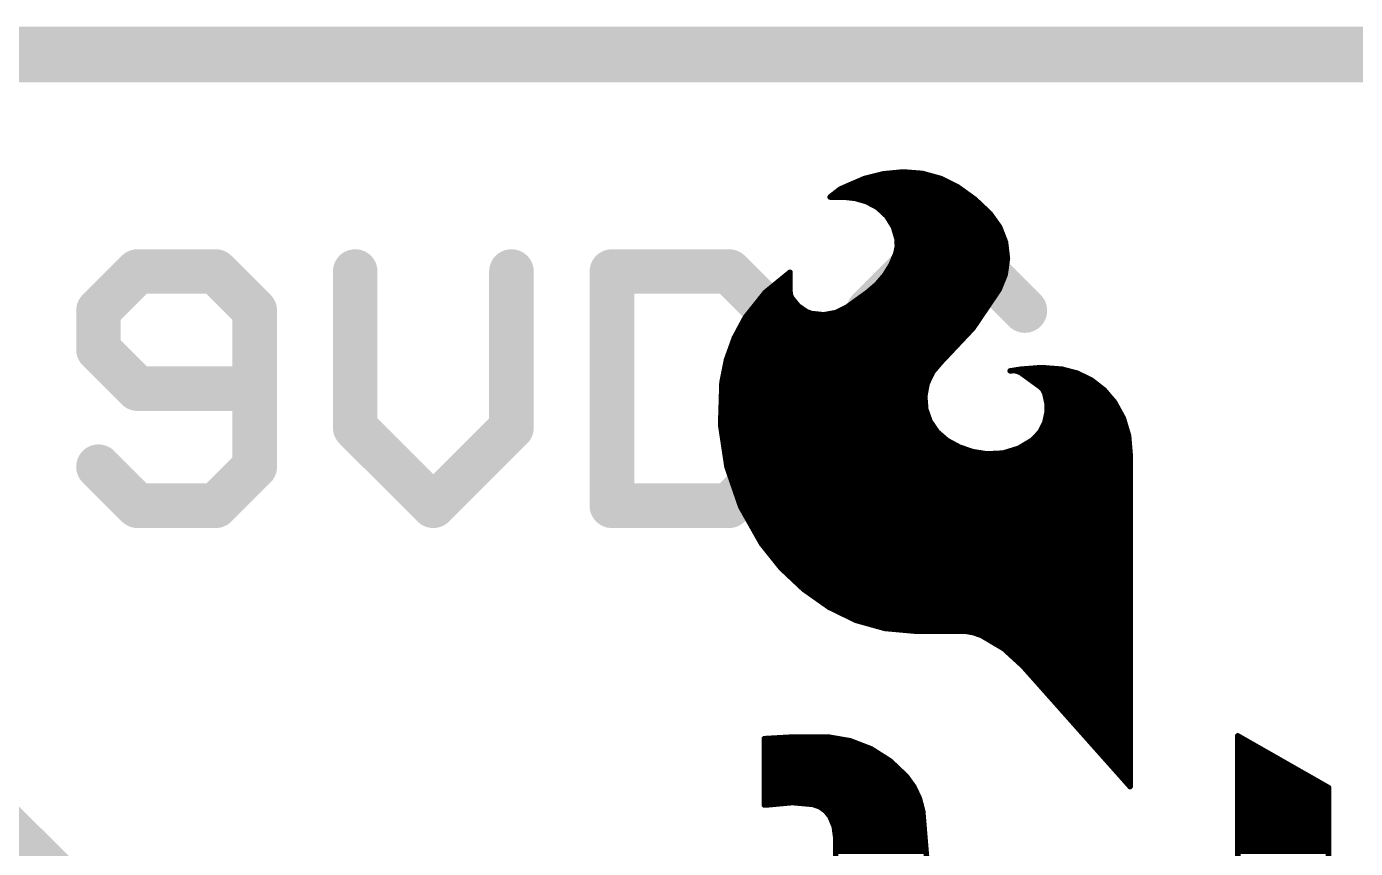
# Model space of a CAD drawing. Extents: x -128 to 56, y -3 to 18.
# Drawn here: x 26.12 to 32.17, y 12.89 to 16.64 of the extents above; entities that cross this region are included whole.
import ezdxf

# ---------------------------------------------------------------- set-up
doc = ezdxf.new("R2010")
doc.units = 0
for name, color, linetype in [('1', 12, 'CONTINUOUS'), ('16', 132, 'CONTINUOUS'), ('20', 53, 'CONTINUOUS'), ('21', 53, 'CONTINUOUS'), ('22', 53, 'CONTINUOUS')]:
    doc.layers.add(name, color=color, linetype=linetype)

msp = doc.modelspace()

# ---------------------------------------------------------------- linework, layer by layer
at = {"layer": '1', "const_width": 0.254}
for points in [[(0, 16.51), (54.61, 16.51)], [(23.868, 15.116), (28.194, 10.79)]]:
    msp.add_lwpolyline(points, dxfattribs=at)
at = {"layer": '16', "const_width": 0.254}
msp.add_lwpolyline([(0, 16.51), (54.61, 16.51)], dxfattribs=at)
at = {"layer": '20', "const_width": 0.2032}
msp.add_lwpolyline([(54.61, 16.51), (0, 16.51)], dxfattribs=at)
at = {"layer": '21', "const_width": 0.2032}
for points in [[(26.6213, 15.5203), (26.4434, 15.3424)], [(26.9773, 15.5203), (26.6213, 15.5203)], [(27.1552, 15.3424), (26.9773, 15.5203)], [(27.6128, 15.5203), (27.6128, 14.8085)], [(28.3246, 14.8085), (28.3246, 15.5203)], [(28.7822, 15.5203), (28.7822, 14.4526)], [(29.316, 15.5203), (28.7822, 15.5203)], [(29.494, 15.3424), (29.316, 15.5203)], [(30.1295, 15.5203), (29.9516, 15.3424)], [(30.4854, 15.5203), (30.1295, 15.5203)], [(30.6634, 15.3424), (30.4854, 15.5203)], [(26.4434, 15.3424), (26.4434, 15.1644)], [(27.1552, 14.6306), (27.1552, 15.3424)], [(29.494, 14.6306), (29.494, 15.3424)], [(29.9516, 15.3424), (29.9516, 14.6306)], [(26.4434, 15.1644), (26.6213, 14.9865)], [(26.6213, 14.9865), (27.1552, 14.9865)], [(27.6128, 14.8085), (27.9687, 14.4526)], [(27.9687, 14.4526), (28.3246, 14.8085)], [(26.4434, 14.6306), (26.6213, 14.4526)], [(26.9773, 14.4526), (27.1552, 14.6306)], [(29.316, 14.4526), (29.494, 14.6306)], [(29.9516, 14.6306), (30.1295, 14.4526)], [(30.4854, 14.4526), (30.6634, 14.6306)], [(26.6213, 14.4526), (26.9773, 14.4526)], [(28.7822, 14.4526), (29.316, 14.4526)], [(30.1295, 14.4526), (30.4854, 14.4526)]]:
    msp.add_lwpolyline(points, dxfattribs=at)
at = {"layer": '21', "const_width": 0.1016}
for points in [[(26.6213, 15.5711, 1), (26.6213, 15.4695)], [(26.6573, 15.4844, 1), (26.5854, 15.5562)], [(27.0132, 15.5562, 1), (26.9413, 15.4844)], [(26.9773, 15.4695, 1), (26.9773, 15.5711)], [(27.6636, 15.5203, 1), (27.562, 15.5203)], [(28.3754, 15.5203, 1), (28.2738, 15.5203)], [(28.833, 15.5203, 1), (28.7314, 15.5203)], [(28.7822, 15.5711, 1), (28.7822, 15.4695)], [(29.352, 15.5562, 1), (29.2801, 15.4844)], [(29.316, 15.4695, 1), (29.316, 15.5711)], [(30.1295, 15.5711, 1), (30.1295, 15.4695)], [(30.1655, 15.4844, 1), (30.0936, 15.5562)], [(30.5214, 15.5562, 1), (30.4495, 15.4844)], [(30.4854, 15.4695, 1), (30.4854, 15.5711)], [(26.4942, 15.3424, 1), (26.3926, 15.3424)], [(27.206, 15.3424, 1), (27.1044, 15.3424)], [(29.5448, 15.3424, 1), (29.4432, 15.3424)], [(30.0024, 15.3424, 1), (29.9008, 15.3424)], [(26.4075, 15.3783, 1), (26.4793, 15.3064)], [(27.1193, 15.3064, 1), (27.1911, 15.3783)], [(29.4581, 15.3064, 1), (29.5299, 15.3783)], [(29.9157, 15.3783, 1), (29.9875, 15.3064)], [(30.6275, 15.3064, 1), (30.6993, 15.3783)], [(26.4793, 15.2003, 1), (26.4075, 15.1285)], [(26.3926, 15.1644, 1), (26.4942, 15.1644)], [(26.6213, 15.0373, 1), (26.6213, 14.9357)], [(27.1552, 14.9357, 1), (27.1552, 15.0373)], [(26.5854, 14.9505, 1), (26.6573, 15.0224)], [(27.6487, 14.8444, 1), (27.5769, 14.7726)], [(28.3605, 14.7726, 1), (28.2887, 14.8444)], [(27.562, 14.8085, 1), (27.6636, 14.8085)], [(28.2738, 14.8085, 1), (28.3754, 14.8085)], [(26.4793, 14.6665, 1), (26.4075, 14.5946)], [(27.1911, 14.5946, 1), (27.1193, 14.6665)], [(29.5299, 14.5946, 1), (29.4581, 14.6665)], [(29.9875, 14.6665, 1), (29.9157, 14.5946)], [(30.6993, 14.5946, 1), (30.6275, 14.6665)], [(27.1044, 14.6306, 1), (27.206, 14.6306)], [(29.4432, 14.6306, 1), (29.5448, 14.6306)], [(29.9008, 14.6306, 1), (30.0024, 14.6306)], [(26.6213, 14.5034, 1), (26.6213, 14.4018)], [(26.5854, 14.4167, 1), (26.6573, 14.4885)], [(26.9413, 14.4885, 1), (27.0132, 14.4167)], [(26.9773, 14.4018, 1), (26.9773, 14.5034)], [(27.9328, 14.4885, 1), (28.0046, 14.4167)], [(27.9328, 14.4167, 1), (28.0046, 14.4885)], [(28.7822, 14.5034, 1), (28.7822, 14.4018)], [(29.2801, 14.4885, 1), (29.352, 14.4167)], [(29.316, 14.4018, 1), (29.316, 14.5034)], [(30.1295, 14.5034, 1), (30.1295, 14.4018)], [(30.0936, 14.4167, 1), (30.1655, 14.4885)], [(30.4495, 14.4885, 1), (30.5214, 14.4167)], [(30.4854, 14.4018, 1), (30.4854, 14.5034)], [(28.7314, 14.4526, 1), (28.833, 14.4526)]]:
    msp.add_lwpolyline(points, format="xyb", dxfattribs=at)
at = {"layer": '22', "const_width": 0.0254}
for points in [[(30.0191, 15.9656), (30.1092, 15.9741)], [(30.1092, 15.9741), (30.1961, 15.9675)], [(29.8225, 15.8961), (29.8729, 15.9182)], [(29.8729, 15.9182), (29.9085, 15.9334)], [(29.8907, 15.9258), (30.3173, 15.9258)], [(29.9085, 15.9334), (29.9314, 15.9436)], [(29.9314, 15.9436), (30.0191, 15.9656)], [(29.9618, 15.9512), (30.2551, 15.9512)], [(30.1961, 15.9675), (30.2801, 15.9443)], [(30.2801, 15.9443), (30.3581, 15.9055)], [(29.8374, 15.8598), (29.7764, 15.8598)], [(29.7764, 15.8598), (29.7765, 15.8598)], [(29.7765, 15.8598), (29.779, 15.8623)], [(29.779, 15.8623), (29.8225, 15.8961)], [(29.7953, 15.875), (30.4004, 15.875)], [(29.8323, 15.9004), (30.3652, 15.9004)], [(29.8903, 15.8539), (29.8374, 15.8598)], [(29.9415, 15.8394), (29.8903, 15.8539)], [(29.9054, 15.8496), (30.4356, 15.8496)], [(30.3581, 15.9055), (30.4358, 15.8495)], [(30.4358, 15.8495), (30.5054, 15.7836)], [(29.9923, 15.8124), (29.9415, 15.8394)], [(29.9701, 15.8242), (30.4625, 15.8242)], [(30.0343, 15.7732), (29.9923, 15.8124)], [(30.0068, 15.7988), (30.4893, 15.7988)], [(30.034, 15.7734), (30.5127, 15.7734)], [(30.0646, 15.7243), (30.0343, 15.7732)], [(30.0499, 15.748), (30.5308, 15.748)], [(30.5054, 15.7836), (30.5485, 15.7232)], [(30.0812, 15.6693), (30.0646, 15.7243)], [(30.0651, 15.7226), (30.5488, 15.7226)], [(30.0728, 15.6972), (30.5586, 15.6972)], [(30.0804, 15.6718), (30.5684, 15.6718)], [(30.0826, 15.6359), (30.0812, 15.6693)], [(30.5485, 15.7232), (30.5753, 15.654)], [(30.0761, 15.6032), (30.0826, 15.6359)], [(30.0796, 15.621), (30.5791, 15.621)], [(30.0822, 15.6464), (30.5762, 15.6464)], [(30.5753, 15.654), (30.5839, 15.5803)], [(30.0253, 15.5042), (30.0546, 15.5517)], [(30.0546, 15.5517), (30.0761, 15.6032)], [(30.0623, 15.5702), (30.5826, 15.5702)], [(30.0729, 15.5956), (30.5821, 15.5956)], [(30.5839, 15.5803), (30.574, 15.5068)], [(29.4809, 15.4248), (29.5935, 15.5169)], [(29.5655, 15.494), (29.5935, 15.494)], [(29.5935, 15.5169), (29.5935, 15.428)], [(29.989, 15.4618), (30.0253, 15.5042)], [(30.0166, 15.494), (30.5687, 15.494)], [(30.0347, 15.5194), (30.5757, 15.5194)], [(30.0504, 15.5448), (30.5791, 15.5448)], [(30.574, 15.5068), (30.546, 15.4381)], [(29.3903, 15.3111), (29.4809, 15.4248)], [(29.5034, 15.4432), (29.5935, 15.4432)], [(29.5344, 15.4686), (29.5935, 15.4686)], [(29.5935, 15.428), (29.5955, 15.4135)], [(29.8552, 15.3594), (29.9466, 15.4254)], [(29.9466, 15.4254), (29.989, 15.4618)], [(29.9673, 15.4432), (30.5481, 15.4432)], [(29.9948, 15.4686), (30.5584, 15.4686)], [(30.546, 15.4381), (30.4274, 15.2623)], [(29.4349, 15.367), (29.6279, 15.367)], [(29.4551, 15.3924), (29.6073, 15.3924)], [(29.4753, 15.4178), (29.5949, 15.4178)], [(29.5955, 15.4135), (29.6012, 15.4)], [(29.6012, 15.4), (29.6309, 15.3633)], [(29.8657, 15.367), (30.498, 15.367)], [(29.9009, 15.3924), (30.5152, 15.3924)], [(29.9361, 15.4178), (30.5323, 15.4178)], [(29.3402, 15.2177), (29.3903, 15.3111)], [(29.3944, 15.3162), (30.4638, 15.3162)], [(29.4146, 15.3416), (29.6623, 15.3416)], [(29.6309, 15.3633), (29.6697, 15.3365)], [(29.6697, 15.3365), (29.6901, 15.3289)], [(29.6901, 15.3289), (29.7473, 15.3228)], [(29.7473, 15.3228), (29.8039, 15.3332)], [(29.8039, 15.3332), (29.8552, 15.3594)], [(29.8204, 15.3416), (30.4809, 15.3416)], [(29.3658, 15.2654), (30.4295, 15.2654)], [(29.3794, 15.2908), (30.4466, 15.2908)], [(30.4274, 15.2623), (30.2819, 15.1079)], [(29.3044, 15.1179), (29.3402, 15.2177)], [(29.3299, 15.1892), (30.3585, 15.1892)], [(29.339, 15.2146), (30.3825, 15.2146)], [(29.3521, 15.24), (30.4064, 15.24)], [(29.3117, 15.1384), (30.3106, 15.1384)], [(29.3208, 15.1638), (30.3346, 15.1638)], [(29.2837, 15.0139), (29.3044, 15.1179)], [(29.2933, 15.0622), (30.2432, 15.0622)], [(29.2983, 15.0876), (30.2646, 15.0876)], [(29.3034, 15.113), (30.2867, 15.113)], [(30.2436, 15.063), (30.2181, 15.0097)], [(30.2819, 15.1079), (30.2436, 15.063)], [(30.5968, 15.0673), (30.6451, 15.0749)], [(30.6145, 15.069), (30.5968, 15.0673)], [(30.6319, 15.0655), (30.6145, 15.069)], [(30.6476, 15.0571), (30.6319, 15.0655)], [(30.6381, 15.0622), (30.8813, 15.0622)], [(30.6451, 15.0749), (30.7391, 15.0823)], [(30.7391, 15.0823), (30.8331, 15.0749)], [(30.8331, 15.0749), (30.903, 15.0565)], [(29.2777, 14.8211), (29.2837, 15.0139)], [(29.2836, 15.0114), (30.219, 15.0114)], [(29.2883, 15.0368), (30.2311, 15.0368)], [(30.2181, 15.0097), (30.2074, 14.9516)], [(30.7315, 14.9962), (30.6476, 15.0571)], [(30.6756, 15.0368), (30.9428, 15.0368)], [(30.7106, 15.0114), (30.9845, 15.0114)], [(30.903, 15.0565), (30.9678, 15.0244)], [(30.9678, 15.0244), (31.0248, 14.98)], [(29.282, 14.9606), (30.209, 14.9606)], [(29.2828, 14.986), (30.2138, 14.986)], [(30.2074, 14.9516), (30.212, 14.8927)], [(30.7453, 14.9828), (30.7315, 14.9962)], [(30.742, 14.986), (31.0171, 14.986)], [(30.7543, 14.9657), (30.7453, 14.9828)], [(30.7642, 14.9212), (30.7543, 14.9657)], [(30.7554, 14.9606), (31.0414, 14.9606)], [(31.0248, 14.98), (31.0718, 14.925)], [(29.2796, 14.8844), (30.2149, 14.8844)], [(29.2804, 14.9098), (30.2106, 14.9098)], [(29.2812, 14.9352), (30.2086, 14.9352)], [(30.212, 14.8927), (30.2316, 14.837)], [(30.7611, 14.9352), (31.0631, 14.9352)], [(30.7642, 14.8756), (30.7642, 14.9212)], [(30.7642, 14.9098), (31.0801, 14.9098)], [(30.7642, 14.8844), (31.0941, 14.8844)], [(31.0718, 14.925), (31.1119, 14.8518)], [(29.3065, 14.6304), (29.2777, 14.8211)], [(29.2781, 14.8336), (30.2339, 14.8336)], [(29.2789, 14.859), (30.2238, 14.859)], [(30.2316, 14.837), (30.265, 14.7883)], [(30.7321, 14.7877), (30.7543, 14.8311)], [(30.7543, 14.8311), (30.7642, 14.8756)], [(30.7549, 14.8336), (31.1174, 14.8336)], [(30.7605, 14.859), (31.108, 14.859)], [(31.1119, 14.8518), (31.1359, 14.7719)], [(29.2796, 14.8082), (30.2513, 14.8082)], [(29.2835, 14.7828), (30.2713, 14.7828)], [(30.265, 14.7883), (30.3098, 14.7498)], [(30.6984, 14.7523), (30.7321, 14.7877)], [(30.7274, 14.7828), (31.1327, 14.7828)], [(30.7426, 14.8082), (31.125, 14.8082)], [(31.1359, 14.7719), (31.1429, 14.6888)], [(29.2873, 14.7574), (30.3009, 14.7574)], [(29.2912, 14.732), (30.3428, 14.732)], [(29.295, 14.7066), (30.4041, 14.7066)], [(30.3098, 14.7498), (30.3662, 14.7194)], [(30.3662, 14.7194), (30.4269, 14.6989)], [(30.4269, 14.6989), (30.4902, 14.6888)], [(30.5642, 14.6925), (30.635, 14.7141)], [(30.6105, 14.7066), (31.1414, 14.7066)], [(30.635, 14.7141), (30.6984, 14.7523)], [(30.6647, 14.732), (31.1393, 14.732)], [(30.7033, 14.7574), (31.1372, 14.7574)], [(29.2988, 14.6812), (31.1429, 14.6812)], [(29.3027, 14.6558), (31.1429, 14.6558)], [(30.4902, 14.6888), (30.5642, 14.6925)], [(31.1429, 14.6888), (31.1429, 13.1724)], [(29.3693, 14.448), (29.3065, 14.6304)], [(29.3065, 14.6304), (31.1429, 14.6304)], [(29.3153, 14.605), (31.1429, 14.605)], [(29.324, 14.5796), (31.1429, 14.5796)], [(29.3328, 14.5542), (31.1429, 14.5542)], [(29.3415, 14.5288), (31.1429, 14.5288)], [(29.3502, 14.5034), (31.1429, 14.5034)], [(29.359, 14.478), (31.1429, 14.478)], [(29.3677, 14.4526), (31.1429, 14.4526)], [(29.464, 14.2799), (29.3693, 14.448)], [(29.381, 14.4272), (31.1429, 14.4272)], [(29.3953, 14.4018), (31.1429, 14.4018)], [(29.4096, 14.3764), (31.1429, 14.3764)], [(29.424, 14.351), (31.1429, 14.351)], [(29.4383, 14.3256), (31.1429, 14.3256)], [(29.4526, 14.3002), (31.1429, 14.3002)], [(29.5524, 14.1692), (29.464, 14.2799)], [(29.4681, 14.2748), (31.1429, 14.2748)], [(29.4884, 14.2494), (31.1429, 14.2494)], [(29.5087, 14.224), (31.1429, 14.224)], [(29.529, 14.1986), (31.1429, 14.1986)], [(29.5493, 14.1732), (31.1429, 14.1732)], [(29.6556, 14.072), (29.5524, 14.1692)], [(29.5752, 14.1478), (31.1429, 14.1478)], [(29.6021, 14.1224), (31.1429, 14.1224)], [(29.6291, 14.097), (31.1429, 14.097)], [(29.7713, 13.9903), (29.6556, 14.072)], [(29.6562, 14.0716), (31.1429, 14.0716)], [(29.6921, 14.0462), (31.1429, 14.0462)], [(29.7281, 14.0208), (31.1429, 14.0208)], [(29.7641, 13.9954), (31.1429, 13.9954)], [(29.8943, 13.9303), (29.7713, 13.9903)], [(29.8129, 13.97), (31.1429, 13.97)], [(29.865, 13.9446), (31.1429, 13.9446)], [(30.0262, 13.8935), (29.8943, 13.9303)], [(29.9341, 13.9192), (31.1429, 13.9192)], [(30.0251, 13.8938), (31.1429, 13.8938)], [(30.1625, 13.8811), (30.0262, 13.8935)], [(30.3911, 13.8811), (30.1625, 13.8811)], [(30.4301, 13.8743), (30.3911, 13.8811)], [(30.4673, 13.8608), (30.4301, 13.8743)], [(30.4463, 13.8684), (31.1429, 13.8684)], [(30.5685, 13.8006), (30.4673, 13.8608)], [(30.4972, 13.843), (31.1429, 13.843)], [(30.54, 13.8176), (31.1429, 13.8176)], [(30.6553, 13.7211), (30.5685, 13.8006)], [(30.5777, 13.7922), (31.1429, 13.7922)], [(30.6054, 13.7668), (31.1429, 13.7668)], [(30.6331, 13.7414), (31.1429, 13.7414)], [(31.1429, 13.1724), (30.6553, 13.7211)], [(30.6598, 13.716), (31.1429, 13.716)], [(30.6824, 13.6906), (31.1429, 13.6906)], [(30.705, 13.6652), (31.1429, 13.6652)], [(30.7276, 13.6398), (31.1429, 13.6398)], [(30.7501, 13.6144), (31.1429, 13.6144)], [(30.7727, 13.589), (31.1429, 13.589)], [(30.7953, 13.5636), (31.1429, 13.5636)], [(30.8178, 13.5382), (31.1429, 13.5382)], [(30.8404, 13.5128), (31.1429, 13.5128)], [(30.863, 13.4874), (31.1429, 13.4874)], [(30.8856, 13.462), (31.1429, 13.462)], [(30.9081, 13.4366), (31.1429, 13.4366)], [(29.4792, 13.3909), (29.4767, 13.3909)], [(29.4767, 13.3909), (29.4767, 13.0886)], [(29.4767, 13.3858), (29.84, 13.3858)], [(29.6113, 13.3985), (29.4792, 13.3909)], [(29.7663, 13.3985), (29.6113, 13.3985)], [(29.8675, 13.3811), (29.7663, 13.3985)], [(29.9634, 13.3441), (29.8675, 13.3811)], [(30.9307, 13.4112), (31.1429, 13.4112)], [(30.9533, 13.3858), (31.1429, 13.3858)], [(32.0472, 13.1674), (31.6332, 13.4036)], [(31.6332, 13.4036), (31.6332, 12.2301)], [(31.6332, 13.3858), (31.6644, 13.3858)], [(29.4767, 13.3604), (29.9211, 13.3604)], [(29.4767, 13.335), (29.9778, 13.335)], [(29.4767, 13.3096), (30.0178, 13.3096)], [(30.0501, 13.2891), (29.9634, 13.3441)], [(30.9758, 13.3604), (31.1429, 13.3604)], [(30.9984, 13.335), (31.1429, 13.335)], [(31.021, 13.3096), (31.1429, 13.3096)], [(31.6332, 13.3604), (31.7089, 13.3604)], [(31.6332, 13.335), (31.7534, 13.335)], [(31.6332, 13.3096), (31.798, 13.3096)], [(29.4767, 13.2842), (30.0553, 13.2842)], [(29.4767, 13.2588), (30.0819, 13.2588)], [(30.1244, 13.2182), (30.0501, 13.2891)], [(31.0435, 13.2842), (31.1429, 13.2842)], [(31.0661, 13.2588), (31.1429, 13.2588)], [(31.6332, 13.2842), (31.8425, 13.2842)], [(31.6332, 13.2588), (31.887, 13.2588)], [(29.4767, 13.2334), (30.1085, 13.2334)], [(29.4767, 13.208), (30.1317, 13.208)], [(30.1584, 13.1705), (30.1244, 13.2182)], [(31.0887, 13.2334), (31.1429, 13.2334)], [(31.1113, 13.208), (31.1429, 13.208)], [(31.6332, 13.2334), (31.9315, 13.2334)], [(31.6332, 13.208), (31.976, 13.208)], [(29.4767, 13.1826), (30.1498, 13.1826)], [(29.4767, 13.1572), (30.1646, 13.1572)], [(29.4767, 13.1318), (30.1765, 13.1318)], [(30.1833, 13.1174), (30.1584, 13.1705)], [(31.1338, 13.1826), (31.1429, 13.1826)], [(31.6332, 13.1826), (32.0206, 13.1826)], [(31.6332, 13.1572), (32.0472, 13.1572)], [(31.6332, 13.1318), (32.0472, 13.1318)], [(32.0472, 11.2344), (32.0472, 13.1674)], [(29.4767, 13.1064), (30.1861, 13.1064)], [(29.4767, 13.0886), (29.4843, 13.0886)], [(29.4843, 13.0886), (29.5123, 13.0912)], [(29.5123, 13.0912), (29.605, 13.0998)], [(29.605, 13.0998), (29.6977, 13.0912)], [(29.6977, 13.0912), (29.729, 13.0805)], [(29.7275, 13.081), (30.1928, 13.081)], [(29.729, 13.0805), (29.756, 13.0613)], [(30.1981, 13.0607), (30.1833, 13.1174)], [(31.6332, 13.1064), (32.0472, 13.1064)], [(31.6332, 13.081), (32.0472, 13.081)], [(29.756, 13.0613), (29.7764, 13.0353)], [(29.7605, 13.0556), (30.1985, 13.0556)], [(29.7764, 13.0353), (29.7952, 12.9899)], [(29.7785, 13.0302), (30.2006, 13.0302)], [(29.789, 13.0048), (30.2027, 13.0048)], [(30.2158, 12.8473), (30.1981, 13.0607)], [(31.6332, 13.0556), (32.0472, 13.0556)], [(31.6332, 13.0302), (32.0472, 13.0302)], [(31.6332, 13.0048), (32.0472, 13.0048)], [(29.7952, 12.9899), (29.8018, 12.9413)], [(29.7966, 12.9794), (30.2048, 12.9794)], [(29.8001, 12.954), (30.207, 12.954)], [(31.6332, 12.9794), (32.0472, 12.9794)], [(31.6332, 12.954), (32.0472, 12.954)], [(29.8018, 12.9413), (29.8018, 12.8016)], [(29.8018, 12.9286), (30.2091, 12.9286)], [(29.8018, 12.9032), (30.2112, 12.9032)], [(31.6332, 12.9286), (32.0472, 12.9286)], [(31.6332, 12.9032), (32.0472, 12.9032)], [(29.8018, 12.8778), (30.2133, 12.8778)], [(31.6332, 12.8778), (32.0472, 12.8778)]]:
    msp.add_lwpolyline(points, dxfattribs=at)
at = {"layer": '22', "const_width": 0.0127}
for points in [[(30.1097, 15.9804, 1), (30.1087, 15.9678)], [(30.1098, 15.9678, 1), (30.1086, 15.9804)], [(29.8704, 15.924, 1), (29.8754, 15.9124)], [(29.8754, 15.9124, 1), (29.8704, 15.924)], [(29.8907, 15.9322, 1), (29.8907, 15.9195)], [(29.9059, 15.9392, 1), (29.9111, 15.9276)], [(29.911, 15.9276, 1), (29.906, 15.9392)], [(29.9299, 15.9498, 1), (29.9329, 15.9374)], [(29.934, 15.9378, 1), (29.9288, 15.9494)], [(29.9618, 15.9575, 1), (29.9618, 15.9449)], [(30.0185, 15.9719, 1), (30.0198, 15.9592)], [(30.0207, 15.9594, 1), (30.0176, 15.9717)], [(30.1978, 15.9736, 1), (30.1944, 15.9614)], [(30.1956, 15.9611, 1), (30.1966, 15.9738)], [(30.2551, 15.9449, 1), (30.2551, 15.9575)], [(30.2829, 15.95, 1), (30.2773, 15.9386)], [(30.2784, 15.9382, 1), (30.2818, 15.9504)], [(30.3173, 15.9195, 1), (30.3173, 15.9322)], [(29.7764, 15.8661, 1), (29.7764, 15.8535)], [(29.7764, 15.8661, 1), (29.7764, 15.8535)], [(29.772, 15.8643, 1), (29.781, 15.8553)], [(29.7751, 15.8673, 1), (29.7829, 15.8573)], [(29.7835, 15.8578, 1), (29.7745, 15.8668)], [(29.7765, 15.8535, 1), (29.7765, 15.8661)], [(29.7953, 15.8813, 1), (29.7953, 15.8687)], [(29.8199, 15.9019, 1), (29.825, 15.8903)], [(29.8264, 15.8911, 1), (29.8186, 15.9011)], [(29.8323, 15.9068, 1), (29.8323, 15.8941)], [(29.8381, 15.8661, 1), (29.8367, 15.8535)], [(29.8374, 15.8535, 1), (29.8374, 15.8661)], [(29.892, 15.86, 1), (29.8886, 15.8478)], [(29.8896, 15.8476, 1), (29.891, 15.8602)], [(29.9054, 15.8559, 1), (29.9054, 15.8433)], [(30.3618, 15.9107, 1), (30.3544, 15.9003)], [(30.3553, 15.8998, 1), (30.3609, 15.9112)], [(30.3652, 15.8941, 1), (30.3652, 15.9068)], [(30.4004, 15.8687, 1), (30.4004, 15.8813)], [(30.4402, 15.8541, 1), (30.4314, 15.8448)], [(30.4321, 15.8443, 1), (30.4395, 15.8546)], [(30.4356, 15.8433, 1), (30.4356, 15.8559)], [(29.9445, 15.845, 1), (29.9385, 15.8338)], [(29.9398, 15.8333, 1), (29.9432, 15.8455)], [(29.9701, 15.8306, 1), (29.9701, 15.8179)], [(29.9966, 15.8171, 1), (29.9879, 15.8078)], [(29.9893, 15.8068, 1), (29.9952, 15.818)], [(30.0068, 15.8051, 1), (30.0068, 15.7925)], [(30.4625, 15.8179, 1), (30.4625, 15.8306)], [(30.4893, 15.7925, 1), (30.4893, 15.8051)], [(30.034, 15.7797, 1), (30.034, 15.7671)], [(30.0396, 15.7765, 1), (30.0289, 15.7698)], [(30.0299, 15.7685, 1), (30.0386, 15.7778)], [(30.0499, 15.7544, 1), (30.0499, 15.7417)], [(30.5106, 15.7873, 1), (30.5002, 15.7799)], [(30.501, 15.779, 1), (30.5098, 15.7882)], [(30.5127, 15.7671, 1), (30.5127, 15.7797)], [(30.5308, 15.7417, 1), (30.5308, 15.7544)], [(30.0707, 15.7262, 1), (30.0585, 15.7225)], [(30.0651, 15.7289, 1), (30.0651, 15.7163)], [(30.0592, 15.721, 1), (30.07, 15.7277)], [(30.0728, 15.7035, 1), (30.0728, 15.6909)], [(30.0804, 15.6782, 1), (30.0804, 15.6655)], [(30.0875, 15.6696, 1), (30.0749, 15.669)], [(30.5545, 15.7255, 1), (30.5426, 15.7209)], [(30.5434, 15.7195, 1), (30.5537, 15.7269)], [(30.5488, 15.7163, 1), (30.5488, 15.7289)], [(30.5586, 15.6909, 1), (30.5586, 15.7035)], [(30.5684, 15.6655, 1), (30.5684, 15.6782)], [(30.0796, 15.6273, 1), (30.0796, 15.6147)], [(30.0751, 15.6675, 1), (30.0873, 15.6711)], [(30.0822, 15.6527, 1), (30.0822, 15.6401)], [(30.0888, 15.6347, 1), (30.0764, 15.6372)], [(30.0763, 15.6357, 1), (30.089, 15.6362)], [(30.5816, 15.6548, 1), (30.569, 15.6533)], [(30.5693, 15.6517, 1), (30.5812, 15.6563)], [(30.5762, 15.6401, 1), (30.5762, 15.6527)], [(30.5791, 15.6147, 1), (30.5791, 15.6273)], [(30.0488, 15.5541, 1), (30.0605, 15.5492)], [(30.06, 15.5484, 1), (30.0492, 15.555)], [(30.0623, 15.5766, 1), (30.0623, 15.5639)], [(30.0729, 15.602, 1), (30.0729, 15.5893)], [(30.0699, 15.6044, 1), (30.0823, 15.602)], [(30.082, 15.6008, 1), (30.0702, 15.6056)], [(30.5902, 15.5795, 1), (30.5776, 15.5812)], [(30.5776, 15.5796, 1), (30.5902, 15.5811)], [(30.5821, 15.5893, 1), (30.5821, 15.602)], [(30.5826, 15.5639, 1), (30.5826, 15.5766)], [(29.5655, 15.5004, 1), (29.5655, 15.4877)], [(29.5999, 15.5169, 1), (29.5872, 15.5169)], [(29.5975, 15.512, 1), (29.5895, 15.5218)], [(29.5935, 15.4877, 1), (29.5935, 15.5004)], [(30.0166, 15.5004, 1), (30.0166, 15.4877)], [(30.0199, 15.5075, 1), (30.0307, 15.5009)], [(30.0301, 15.5001, 1), (30.0205, 15.5083)], [(30.0347, 15.5258, 1), (30.0347, 15.5131)], [(30.0504, 15.5511, 1), (30.0504, 15.5385)], [(30.5677, 15.5077, 1), (30.5803, 15.506)], [(30.5798, 15.5044, 1), (30.5681, 15.5092)], [(30.5687, 15.4877, 1), (30.5687, 15.5004)], [(30.5757, 15.5131, 1), (30.5757, 15.5258)], [(30.5791, 15.5385, 1), (30.5791, 15.5511)], [(29.4859, 15.4209, 1), (29.476, 15.4288)], [(29.5034, 15.4496, 1), (29.5034, 15.4369)], [(29.5344, 15.4749, 1), (29.5344, 15.4623)], [(29.5998, 15.4289, 1), (29.5872, 15.4271)], [(29.5935, 15.4623, 1), (29.5935, 15.4749)], [(29.5935, 15.4369, 1), (29.5935, 15.4496)], [(29.9503, 15.4203, 1), (29.9429, 15.4305)], [(29.9673, 15.4496, 1), (29.9673, 15.4369)], [(29.9841, 15.4659, 1), (29.9938, 15.4577)], [(29.9931, 15.457, 1), (29.9848, 15.4666)], [(29.9948, 15.4749, 1), (29.9948, 15.4623)], [(30.5401, 15.4405, 1), (30.5519, 15.4357)], [(30.5513, 15.4345, 1), (30.5407, 15.4417)], [(30.5481, 15.4369, 1), (30.5481, 15.4496)], [(30.5584, 15.4623, 1), (30.5584, 15.4749)], [(29.4349, 15.3734, 1), (29.4349, 15.3607)], [(29.4551, 15.3987, 1), (29.4551, 15.3861)], [(29.4753, 15.4242, 1), (29.4753, 15.4115)], [(29.4769, 15.4297, 1), (29.485, 15.4199)], [(29.5872, 15.428, 1), (29.5999, 15.428)], [(29.6013, 15.416, 1), (29.5896, 15.411)], [(29.5892, 15.4126, 1), (29.6018, 15.4143)], [(29.5949, 15.4115, 1), (29.5949, 15.4242)], [(29.6061, 15.404, 1), (29.5963, 15.396)], [(29.5954, 15.3975, 1), (29.607, 15.4025)], [(29.6073, 15.3861, 1), (29.6073, 15.3987)], [(29.6279, 15.3607, 1), (29.6279, 15.3734)], [(29.8657, 15.3734, 1), (29.8657, 15.3607)], [(29.9009, 15.3987, 1), (29.9009, 15.3861)], [(29.9361, 15.4242, 1), (29.9361, 15.4115)], [(29.9425, 15.4302, 1), (29.9507, 15.4206)], [(30.498, 15.3607, 1), (30.498, 15.3734)], [(30.5152, 15.3861, 1), (30.5152, 15.3987)], [(30.5323, 15.4115, 1), (30.5323, 15.4242)], [(29.3853, 15.3151, 1), (29.3953, 15.3071)], [(29.3959, 15.3081, 1), (29.3847, 15.3141)], [(29.3944, 15.3225, 1), (29.3944, 15.3099)], [(29.4146, 15.348, 1), (29.4146, 15.3353)], [(29.6345, 15.3685, 1), (29.6273, 15.3581)], [(29.6259, 15.3593, 1), (29.6358, 15.3673)], [(29.6623, 15.3353, 1), (29.6623, 15.348)], [(29.6719, 15.3425, 1), (29.6675, 15.3305)], [(29.6661, 15.3313, 1), (29.6733, 15.3417)], [(29.6908, 15.3352, 1), (29.6894, 15.3226)], [(29.6879, 15.3229, 1), (29.6923, 15.3349)], [(29.7462, 15.329, 1), (29.7485, 15.3165)], [(29.7467, 15.3164, 1), (29.748, 15.3291)], [(29.801, 15.3389, 1), (29.8068, 15.3276)], [(29.8051, 15.327, 1), (29.8028, 15.3395)], [(29.8204, 15.348, 1), (29.8204, 15.3353)], [(29.8515, 15.3645, 1), (29.8589, 15.3543)], [(29.8581, 15.3537, 1), (29.8523, 15.3651)], [(30.4638, 15.3099, 1), (30.4638, 15.3225)], [(30.4809, 15.3353, 1), (30.4809, 15.348)], [(29.3658, 15.2718, 1), (29.3658, 15.2591)], [(29.3794, 15.2972, 1), (29.3794, 15.2845)], [(30.4221, 15.2658, 1), (30.4326, 15.2587)], [(30.432, 15.2579, 1), (30.4228, 15.2666)], [(30.4295, 15.2591, 1), (30.4295, 15.2718)], [(30.4466, 15.2845, 1), (30.4466, 15.2972)], [(29.3299, 15.1956, 1), (29.3299, 15.1829)], [(29.339, 15.221, 1), (29.339, 15.2083)], [(29.3346, 15.2207, 1), (29.3458, 15.2147)], [(29.3461, 15.2155, 1), (29.3342, 15.2198)], [(29.3521, 15.2463, 1), (29.3521, 15.2337)], [(30.3585, 15.1829, 1), (30.3585, 15.1956)], [(30.3825, 15.2083, 1), (30.3825, 15.221)], [(30.4064, 15.2337, 1), (30.4064, 15.2463)], [(29.3117, 15.1448, 1), (29.3117, 15.1321)], [(29.3208, 15.1701, 1), (29.3208, 15.1575)], [(30.3106, 15.1321, 1), (30.3106, 15.1448)], [(30.3346, 15.1575, 1), (30.3346, 15.1701)], [(29.2933, 15.0686, 1), (29.2933, 15.0559)], [(29.2983, 15.0939, 1), (29.2983, 15.0813)], [(29.3034, 15.1194, 1), (29.3034, 15.1067)], [(29.3106, 15.1166, 1), (29.2981, 15.1191)], [(29.2984, 15.12, 1), (29.3103, 15.1157)], [(30.2493, 15.0602, 1), (30.2378, 15.0657)], [(30.2432, 15.0559, 1), (30.2432, 15.0686)], [(30.2646, 15.0813, 1), (30.2646, 15.0939)], [(30.2773, 15.1123, 1), (30.2865, 15.1035)], [(30.2867, 15.1038, 1), (30.2771, 15.112)], [(30.2867, 15.1067, 1), (30.2867, 15.1194)], [(30.5958, 15.0736, 1), (30.5978, 15.061)], [(30.5962, 15.0736, 1), (30.5974, 15.061)], [(30.6158, 15.0752, 1), (30.6132, 15.0628)], [(30.6151, 15.0627, 1), (30.6139, 15.0753)], [(30.6349, 15.0711, 1), (30.6289, 15.0599)], [(30.6307, 15.0593, 1), (30.6332, 15.0717)], [(30.6381, 15.0686, 1), (30.6381, 15.0559)], [(30.6446, 15.0812, 1), (30.6456, 15.0686)], [(30.6461, 15.0686, 1), (30.6441, 15.0812)], [(30.7396, 15.0886, 1), (30.7386, 15.0759)], [(30.7396, 15.0759, 1), (30.7386, 15.0886)], [(30.8347, 15.081, 1), (30.8315, 15.0688)], [(30.8326, 15.0686, 1), (30.8336, 15.0812)], [(30.8813, 15.0559, 1), (30.8813, 15.0686)], [(29.2836, 15.0177, 1), (29.2836, 15.0051)], [(29.29, 15.0137, 1), (29.2774, 15.0141)], [(29.2775, 15.0151, 1), (29.2899, 15.0127)], [(29.2883, 15.0432, 1), (29.2883, 15.0305)], [(30.2124, 15.0124, 1), (30.2239, 15.0069)], [(30.2244, 15.0085, 1), (30.2119, 15.0108)], [(30.219, 15.0051, 1), (30.219, 15.0177)], [(30.2311, 15.0305, 1), (30.2311, 15.0432)], [(30.2387, 15.0671, 1), (30.2484, 15.0588)], [(30.6513, 15.0622, 1), (30.6439, 15.052)], [(30.6446, 15.0515, 1), (30.6506, 15.0627)], [(30.6756, 15.0432, 1), (30.6756, 15.0305)], [(30.7106, 15.0177, 1), (30.7106, 15.0051)], [(30.9058, 15.0622, 1), (30.9002, 15.0508)], [(30.9014, 15.0503, 1), (30.9046, 15.0626)], [(30.9428, 15.0305, 1), (30.9428, 15.0432)], [(30.9717, 15.0294, 1), (30.9639, 15.0194)], [(30.965, 15.0187, 1), (30.9706, 15.0301)], [(30.9845, 15.0051, 1), (30.9845, 15.0177)], [(29.282, 14.967, 1), (29.282, 14.9543)], [(29.2828, 14.9924, 1), (29.2828, 14.9797)], [(30.2137, 14.9521, 1), (30.201, 14.9511)], [(30.2011, 14.9527, 1), (30.2136, 14.9504)], [(30.209, 14.9543, 1), (30.209, 14.967)], [(30.2138, 14.9797, 1), (30.2138, 14.9924)], [(30.7359, 15.0007, 1), (30.7271, 14.9917)], [(30.7278, 14.9911, 1), (30.7352, 15.0013)], [(30.742, 14.9924, 1), (30.742, 14.9797)], [(30.7509, 14.9857, 1), (30.7397, 14.9798)], [(30.7409, 14.9782, 1), (30.7497, 14.9873)], [(30.7605, 14.9671, 1), (30.7481, 14.9643)], [(30.7487, 14.9627, 1), (30.7599, 14.9687)], [(30.7554, 14.967, 1), (30.7554, 14.9543)], [(31.0171, 14.9797, 1), (31.0171, 14.9924)], [(31.0297, 14.9841, 1), (31.02, 14.9759)], [(31.0209, 14.975, 1), (31.0287, 14.985)], [(31.0414, 14.9543, 1), (31.0414, 14.967)], [(29.2796, 14.8908, 1), (29.2796, 14.8781)], [(29.2804, 14.9162, 1), (29.2804, 14.9035)], [(29.2812, 14.9415, 1), (29.2812, 14.9289)], [(30.2179, 14.8948, 1), (30.206, 14.8906)], [(30.2056, 14.8922, 1), (30.2183, 14.8932)], [(30.2086, 14.9289, 1), (30.2086, 14.9415)], [(30.2106, 14.9035, 1), (30.2106, 14.9162)], [(30.2149, 14.8781, 1), (30.2149, 14.8908)], [(30.7611, 14.9415, 1), (30.7611, 14.9289)], [(30.7706, 14.9212, 1), (30.7579, 14.9212)], [(30.7642, 14.9162, 1), (30.7642, 14.9035)], [(30.7642, 14.8908, 1), (30.7642, 14.8781)], [(30.758, 14.9198, 1), (30.7704, 14.9226)], [(31.0631, 14.9289, 1), (31.0631, 14.9415)], [(31.0774, 14.9281, 1), (31.0662, 14.9219)], [(31.067, 14.9209, 1), (31.0766, 14.9291)], [(31.0801, 14.9035, 1), (31.0801, 14.9162)], [(31.0941, 14.8781, 1), (31.0941, 14.8908)], [(29.2839, 14.822, 1), (29.2714, 14.8201)], [(29.2781, 14.8399, 1), (29.2781, 14.8273)], [(29.2789, 14.8653, 1), (29.2789, 14.8527)], [(30.2238, 14.8527, 1), (30.2238, 14.8653)], [(30.2368, 14.8406, 1), (30.2264, 14.8334)], [(30.2256, 14.8349, 1), (30.2376, 14.8391)], [(30.2339, 14.8273, 1), (30.2339, 14.8399)], [(30.7481, 14.8325, 1), (30.7605, 14.8297)], [(30.7549, 14.8399, 1), (30.7549, 14.8273)], [(30.76, 14.8282, 1), (30.7486, 14.834)], [(30.7605, 14.8653, 1), (30.7605, 14.8527)], [(30.7579, 14.8756, 1), (30.7706, 14.8756)], [(30.7704, 14.8742, 1), (30.758, 14.877)], [(31.118, 14.8537, 1), (31.1058, 14.85)], [(31.1063, 14.8488, 1), (31.1175, 14.8549)], [(31.108, 14.8527, 1), (31.108, 14.8653)], [(31.1174, 14.8273, 1), (31.1174, 14.8399)], [(29.2713, 14.8213, 1), (29.284, 14.8209)], [(29.2796, 14.8146, 1), (29.2796, 14.8019)], [(29.2835, 14.7891, 1), (29.2835, 14.7765)], [(30.2513, 14.8019, 1), (30.2513, 14.8146)], [(30.2691, 14.7931, 1), (30.2608, 14.7834)], [(30.2597, 14.7847, 1), (30.2702, 14.7918)], [(30.2713, 14.7765, 1), (30.2713, 14.7891)], [(30.7274, 14.7891, 1), (30.7274, 14.7765)], [(30.7264, 14.7905, 1), (30.7377, 14.7848)], [(30.7367, 14.7833, 1), (30.7275, 14.792)], [(30.7426, 14.8146, 1), (30.7426, 14.8019)], [(31.125, 14.8019, 1), (31.125, 14.8146)], [(31.1423, 14.7725, 1), (31.1296, 14.7714)], [(31.1299, 14.7701, 1), (31.142, 14.7738)], [(31.1327, 14.7765, 1), (31.1327, 14.7891)], [(29.2873, 14.7637, 1), (29.2873, 14.7511)], [(29.2912, 14.7384, 1), (29.2912, 14.7257)], [(29.295, 14.7129, 1), (29.295, 14.7003)], [(30.3009, 14.7511, 1), (30.3009, 14.7637)], [(30.3128, 14.7554, 1), (30.3068, 14.7442)], [(30.3057, 14.745, 1), (30.3139, 14.7546)], [(30.3428, 14.7257, 1), (30.3428, 14.7384)], [(30.3682, 14.7254, 1), (30.3642, 14.7134)], [(30.3632, 14.7138, 1), (30.3692, 14.725)], [(30.4041, 14.7003, 1), (30.4041, 14.7129)], [(30.4279, 14.7051, 1), (30.4259, 14.6926)], [(30.4249, 14.6929, 1), (30.4289, 14.7049)], [(30.6105, 14.7129, 1), (30.6105, 14.7003)], [(30.6317, 14.7195, 1), (30.6383, 14.7086)], [(30.6368, 14.708, 1), (30.6331, 14.7202)], [(30.6647, 14.7384, 1), (30.6647, 14.7257)], [(30.6938, 14.7567, 1), (30.703, 14.7479)], [(30.7017, 14.7469, 1), (30.6951, 14.7577)], [(30.7033, 14.7637, 1), (30.7033, 14.7511)], [(31.1372, 14.7511, 1), (31.1372, 14.7637)], [(31.1393, 14.7257, 1), (31.1393, 14.7384)], [(31.1414, 14.7003, 1), (31.1414, 14.7129)], [(29.2988, 14.6875, 1), (29.2988, 14.6749)], [(29.3027, 14.6622, 1), (29.3027, 14.6495)], [(30.4899, 14.6951, 1), (30.4905, 14.6825)], [(30.4892, 14.6825, 1), (30.4912, 14.6951)], [(30.5623, 14.6985, 1), (30.566, 14.6864)], [(30.5645, 14.6861, 1), (30.5638, 14.6988)], [(31.1493, 14.6888, 1), (31.1365, 14.6888)], [(31.1366, 14.6883, 1), (31.1492, 14.6893)], [(31.1429, 14.6749, 1), (31.1429, 14.6875)], [(31.1429, 14.6495, 1), (31.1429, 14.6622)], [(29.3125, 14.6324, 1), (29.3005, 14.6283)], [(29.3065, 14.6367, 1), (29.3065, 14.6241)], [(29.3002, 14.6294, 1), (29.3128, 14.6313)], [(29.3153, 14.6113, 1), (29.3153, 14.5987)], [(29.324, 14.586, 1), (29.324, 14.5733)], [(31.1429, 14.6241, 1), (31.1429, 14.6367)], [(31.1429, 14.5987, 1), (31.1429, 14.6113)], [(31.1429, 14.5733, 1), (31.1429, 14.586)], [(29.3328, 14.5606, 1), (29.3328, 14.5479)], [(29.3415, 14.5351, 1), (29.3415, 14.5225)], [(31.1429, 14.5479, 1), (31.1429, 14.5606)], [(31.1429, 14.5225, 1), (31.1429, 14.5351)], [(29.3502, 14.5098, 1), (29.3502, 14.4971)], [(29.359, 14.4844, 1), (29.359, 14.4717)], [(31.1429, 14.4971, 1), (31.1429, 14.5098)], [(31.1429, 14.4717, 1), (31.1429, 14.4844)], [(29.3677, 14.4589, 1), (29.3677, 14.4463)], [(29.3749, 14.4511, 1), (29.3638, 14.4449)], [(29.3633, 14.4459, 1), (29.3753, 14.45)], [(29.381, 14.4336, 1), (29.381, 14.4209)], [(29.3953, 14.4082, 1), (29.3953, 14.3955)], [(31.1429, 14.4463, 1), (31.1429, 14.4589)], [(31.1429, 14.4209, 1), (31.1429, 14.4336)], [(31.1429, 14.3955, 1), (31.1429, 14.4082)], [(29.4096, 14.3827, 1), (29.4096, 14.3701)], [(29.424, 14.3574, 1), (29.424, 14.3447)], [(31.1429, 14.3701, 1), (31.1429, 14.3827)], [(31.1429, 14.3447, 1), (31.1429, 14.3574)], [(29.4383, 14.332, 1), (29.4383, 14.3193)], [(29.4526, 14.3065, 1), (29.4526, 14.2939)], [(29.469, 14.2839, 1), (29.459, 14.2759)], [(29.4585, 14.2768, 1), (29.4695, 14.283)], [(29.4681, 14.2812, 1), (29.4681, 14.2685)], [(31.1429, 14.3193, 1), (31.1429, 14.332)], [(31.1429, 14.2939, 1), (31.1429, 14.3065)], [(31.1429, 14.2685, 1), (31.1429, 14.2812)], [(29.4884, 14.2558, 1), (29.4884, 14.2431)], [(29.5087, 14.2303, 1), (29.5087, 14.2177)], [(31.1429, 14.2431, 1), (31.1429, 14.2558)], [(31.1429, 14.2177, 1), (31.1429, 14.2303)], [(29.529, 14.205, 1), (29.529, 14.1923)], [(29.5493, 14.1796, 1), (29.5493, 14.1669)], [(29.5568, 14.1738, 1), (29.5481, 14.1646)], [(29.5475, 14.1652, 1), (29.5574, 14.1732)], [(31.1429, 14.1923, 1), (31.1429, 14.205)], [(31.1429, 14.1669, 1), (31.1429, 14.1796)], [(29.5752, 14.1541, 1), (29.5752, 14.1415)], [(29.6021, 14.1288, 1), (29.6021, 14.1161)], [(29.6291, 14.1034, 1), (29.6291, 14.0907)], [(31.1429, 14.1415, 1), (31.1429, 14.1541)], [(31.1429, 14.1161, 1), (31.1429, 14.1288)], [(31.1429, 14.0907, 1), (31.1429, 14.1034)], [(29.6592, 14.0772, 1), (29.6519, 14.0668)], [(29.6562, 14.0779, 1), (29.6562, 14.0653)], [(29.6512, 14.0674, 1), (29.6599, 14.0767)], [(29.6921, 14.0526, 1), (29.6921, 14.0399)], [(31.1429, 14.0653, 1), (31.1429, 14.0779)], [(31.1429, 14.0399, 1), (31.1429, 14.0526)], [(29.7281, 14.0272, 1), (29.7281, 14.0145)], [(29.7641, 14.0017, 1), (29.7641, 13.9891)], [(29.7741, 13.996, 1), (29.7685, 13.9846)], [(29.7676, 13.9851, 1), (29.775, 13.9955)], [(31.1429, 14.0145, 1), (31.1429, 14.0272)], [(31.1429, 13.9891, 1), (31.1429, 14.0017)], [(29.8129, 13.9764, 1), (29.8129, 13.9637)], [(29.865, 13.951, 1), (29.865, 13.9383)], [(29.896, 13.9364, 1), (29.8926, 13.9242)], [(29.8916, 13.9246, 1), (29.8971, 13.936)], [(29.9341, 13.9255, 1), (29.9341, 13.9129)], [(31.1429, 13.9637, 1), (31.1429, 13.9764)], [(31.1429, 13.9383, 1), (31.1429, 13.951)], [(31.1429, 13.9129, 1), (31.1429, 13.9255)], [(30.0251, 13.9002, 1), (30.0251, 13.8875)], [(30.0268, 13.8998, 1), (30.0256, 13.8872)], [(30.0245, 13.8874, 1), (30.0279, 13.8996)], [(30.1625, 13.8874, 1), (30.1625, 13.8748)], [(30.1619, 13.8748, 1), (30.1631, 13.8874)], [(30.3922, 13.8874, 1), (30.39, 13.8748)], [(30.3911, 13.8748, 1), (30.3911, 13.8874)], [(30.4322, 13.8802, 1), (30.4279, 13.8683)], [(30.429, 13.868, 1), (30.4312, 13.8805)], [(30.4463, 13.8748, 1), (30.4463, 13.8621)], [(30.4705, 13.8663, 1), (30.4641, 13.8553)], [(30.4651, 13.8548, 1), (30.4695, 13.8668)], [(31.1429, 13.8875, 1), (31.1429, 13.9002)], [(31.1429, 13.8621, 1), (31.1429, 13.8748)], [(30.4972, 13.8493, 1), (30.4972, 13.8367)], [(30.54, 13.8239, 1), (30.54, 13.8113)], [(30.5728, 13.8053, 1), (30.5642, 13.7959)], [(30.5652, 13.7952, 1), (30.5717, 13.8061)], [(30.5777, 13.7986, 1), (30.5777, 13.7859)], [(31.1429, 13.8367, 1), (31.1429, 13.8493)], [(31.1429, 13.8113, 1), (31.1429, 13.8239)], [(31.1429, 13.7859, 1), (31.1429, 13.7986)], [(30.6054, 13.7731, 1), (30.6054, 13.7605)], [(30.6331, 13.7477, 1), (30.6331, 13.7351)], [(31.1429, 13.7605, 1), (31.1429, 13.7731)], [(31.1429, 13.7351, 1), (31.1429, 13.7477)], [(30.66, 13.7253, 1), (30.6506, 13.7169)], [(30.651, 13.7164, 1), (30.6596, 13.7258)], [(30.6598, 13.7224, 1), (30.6598, 13.7097)], [(30.6824, 13.6969, 1), (30.6824, 13.6843)], [(31.1429, 13.7097, 1), (31.1429, 13.7224)], [(31.1429, 13.6843, 1), (31.1429, 13.6969)], [(30.705, 13.6715, 1), (30.705, 13.6589)], [(30.7276, 13.6462, 1), (30.7276, 13.6335)], [(30.7501, 13.6207, 1), (30.7501, 13.6081)], [(31.1429, 13.6589, 1), (31.1429, 13.6715)], [(31.1429, 13.6335, 1), (31.1429, 13.6462)], [(31.1429, 13.6081, 1), (31.1429, 13.6207)], [(30.7727, 13.5953, 1), (30.7727, 13.5827)], [(30.7953, 13.57, 1), (30.7953, 13.5573)], [(31.1429, 13.5827, 1), (31.1429, 13.5953)], [(31.1429, 13.5573, 1), (31.1429, 13.57)], [(30.8178, 13.5445, 1), (30.8178, 13.5319)], [(30.8404, 13.5191, 1), (30.8404, 13.5065)], [(30.863, 13.4938, 1), (30.863, 13.4811)], [(31.1429, 13.5319, 1), (31.1429, 13.5445)], [(31.1429, 13.5065, 1), (31.1429, 13.5191)], [(31.1429, 13.4811, 1), (31.1429, 13.4938)], [(30.8856, 13.4684, 1), (30.8856, 13.4557)], [(30.9081, 13.4429, 1), (30.9081, 13.4303)], [(31.1429, 13.4557, 1), (31.1429, 13.4684)], [(31.1429, 13.4303, 1), (31.1429, 13.4429)], [(29.4831, 13.3909, 1), (29.4703, 13.3909)], [(29.4767, 13.3922, 1), (29.4767, 13.3795)], [(29.4767, 13.3972, 1), (29.4767, 13.3846)], [(29.4788, 13.3972, 1), (29.4796, 13.3846)], [(29.4792, 13.3846, 1), (29.4792, 13.3972)], [(29.6113, 13.4048, 1), (29.6113, 13.3922)], [(29.6117, 13.3922, 1), (29.6109, 13.4048)], [(29.7674, 13.4048, 1), (29.7652, 13.3922)], [(29.7663, 13.3922, 1), (29.7663, 13.4048)], [(29.84, 13.3795, 1), (29.84, 13.3922)], [(29.8698, 13.387, 1), (29.8652, 13.3751)], [(29.8664, 13.3748, 1), (29.8686, 13.3873)], [(30.9307, 13.4176, 1), (30.9307, 13.4049)], [(30.9533, 13.3922, 1), (30.9533, 13.3795)], [(31.1429, 13.4049, 1), (31.1429, 13.4176)], [(31.1429, 13.3795, 1), (31.1429, 13.3922)], [(31.6363, 13.4091, 1), (31.6301, 13.3981)], [(31.6396, 13.4036, 1), (31.6269, 13.4036)], [(31.6332, 13.3922, 1), (31.6332, 13.3795)], [(31.6644, 13.3795, 1), (31.6644, 13.3922)], [(29.4767, 13.3414, 1), (29.4767, 13.3287)], [(29.4767, 13.316, 1), (29.4767, 13.3033)], [(29.4767, 13.3667, 1), (29.4767, 13.3541)], [(29.9211, 13.3541, 1), (29.9211, 13.3667)], [(29.9668, 13.3495, 1), (29.96, 13.3388)], [(29.9611, 13.3382, 1), (29.9656, 13.3501)], [(29.9778, 13.3287, 1), (29.9778, 13.3414)], [(30.0178, 13.3033, 1), (30.0178, 13.316)], [(30.9758, 13.3667, 1), (30.9758, 13.3541)], [(30.9984, 13.3414, 1), (30.9984, 13.3287)], [(31.021, 13.316, 1), (31.021, 13.3033)], [(31.1429, 13.3541, 1), (31.1429, 13.3667)], [(31.1429, 13.3287, 1), (31.1429, 13.3414)], [(31.1429, 13.3033, 1), (31.1429, 13.316)], [(31.6332, 13.3667, 1), (31.6332, 13.3541)], [(31.6332, 13.3414, 1), (31.6332, 13.3287)], [(31.6332, 13.316, 1), (31.6332, 13.3033)], [(31.7089, 13.3541, 1), (31.7089, 13.3667)], [(31.7534, 13.3287, 1), (31.7534, 13.3414)], [(31.798, 13.3033, 1), (31.798, 13.316)], [(29.4767, 13.2652, 1), (29.4767, 13.2525)], [(29.4767, 13.2905, 1), (29.4767, 13.2779)], [(30.0545, 13.2937, 1), (30.0457, 13.2845)], [(30.0467, 13.2838, 1), (30.0535, 13.2945)], [(30.0553, 13.2779, 1), (30.0553, 13.2905)], [(30.0819, 13.2525, 1), (30.0819, 13.2652)], [(31.0435, 13.2905, 1), (31.0435, 13.2779)], [(31.0661, 13.2652, 1), (31.0661, 13.2525)], [(31.1429, 13.2779, 1), (31.1429, 13.2905)], [(31.1429, 13.2525, 1), (31.1429, 13.2652)], [(31.6332, 13.2905, 1), (31.6332, 13.2779)], [(31.6332, 13.2652, 1), (31.6332, 13.2525)], [(31.8425, 13.2779, 1), (31.8425, 13.2905)], [(31.887, 13.2525, 1), (31.887, 13.2652)], [(29.4767, 13.2398, 1), (29.4767, 13.2271)], [(29.4767, 13.2143, 1), (29.4767, 13.2017)], [(30.1085, 13.2271, 1), (30.1085, 13.2398)], [(30.1296, 13.2219, 1), (30.1192, 13.2145)], [(30.12, 13.2136, 1), (30.1288, 13.2228)], [(30.1317, 13.2017, 1), (30.1317, 13.2143)], [(31.0887, 13.2398, 1), (31.0887, 13.2271)], [(31.1113, 13.2143, 1), (31.1113, 13.2017)], [(31.1429, 13.2271, 1), (31.1429, 13.2398)], [(31.1429, 13.2017, 1), (31.1429, 13.2143)], [(31.6332, 13.2398, 1), (31.6332, 13.2271)], [(31.6332, 13.2143, 1), (31.6332, 13.2017)], [(31.9315, 13.2271, 1), (31.9315, 13.2398)], [(31.976, 13.2017, 1), (31.976, 13.2143)], [(29.4767, 13.189, 1), (29.4767, 13.1763)], [(29.4767, 13.1636, 1), (29.4767, 13.1509)], [(29.4767, 13.1381, 1), (29.4767, 13.1255)], [(30.1498, 13.1763, 1), (30.1498, 13.189)], [(30.1642, 13.1732, 1), (30.1527, 13.1678)], [(30.1532, 13.1668, 1), (30.1636, 13.1742)], [(30.1646, 13.1509, 1), (30.1646, 13.1636)], [(30.1765, 13.1255, 1), (30.1765, 13.1381)], [(31.1338, 13.189, 1), (31.1338, 13.1763)], [(31.1365, 13.1724, 1), (31.1493, 13.1724)], [(31.1382, 13.1682, 1), (31.1476, 13.1766)], [(31.1429, 13.1763, 1), (31.1429, 13.189)], [(31.6332, 13.189, 1), (31.6332, 13.1763)], [(31.6332, 13.1636, 1), (31.6332, 13.1509)], [(31.6332, 13.1381, 1), (31.6332, 13.1255)], [(32.0206, 13.1763, 1), (32.0206, 13.189)], [(32.0536, 13.1674, 1), (32.0409, 13.1674)], [(32.0441, 13.1619, 1), (32.0503, 13.1729)], [(32.0472, 13.1509, 1), (32.0472, 13.1636)], [(32.0472, 13.1255, 1), (32.0472, 13.1381)], [(29.4767, 13.1128, 1), (29.4767, 13.1001)], [(29.4767, 13.095, 1), (29.4767, 13.0823)], [(29.4703, 13.0886, 1), (29.4831, 13.0886)], [(29.4837, 13.0949, 1), (29.4849, 13.0823)], [(29.4843, 13.0823, 1), (29.4843, 13.095)], [(29.5117, 13.0975, 1), (29.5129, 13.0849)], [(29.5129, 13.0849, 1), (29.5117, 13.0975)], [(29.6056, 13.1061, 1), (29.6044, 13.0935)], [(29.6056, 13.0935, 1), (29.6044, 13.1061)], [(29.6998, 13.0972, 1), (29.6956, 13.0852)], [(29.6971, 13.0849, 1), (29.6983, 13.0975)], [(29.7275, 13.0874, 1), (29.7275, 13.0747)], [(29.7327, 13.0857, 1), (29.7253, 13.0753)], [(29.727, 13.0745, 1), (29.7311, 13.0865)], [(30.1894, 13.119, 1), (30.1771, 13.1158)], [(30.1775, 13.1147, 1), (30.189, 13.1201)], [(30.1861, 13.1001, 1), (30.1861, 13.1128)], [(30.1928, 13.0747, 1), (30.1928, 13.0874)], [(31.6332, 13.1128, 1), (31.6332, 13.1001)], [(31.6332, 13.0874, 1), (31.6332, 13.0747)], [(32.0472, 13.1001, 1), (32.0472, 13.1128)], [(32.0472, 13.0747, 1), (32.0472, 13.0874)], [(29.761, 13.0653, 1), (29.751, 13.0574)], [(29.7523, 13.0562, 1), (29.7597, 13.0665)], [(29.7605, 13.0619, 1), (29.7605, 13.0493)], [(29.7823, 13.0377, 1), (29.7705, 13.0329)], [(29.7714, 13.0314, 1), (29.7814, 13.0392)], [(29.7785, 13.0366, 1), (29.7785, 13.0239)], [(29.789, 13.0112, 1), (29.789, 12.9985)], [(30.2044, 13.0612, 1), (30.1918, 13.0602)], [(30.192, 13.0591, 1), (30.2042, 13.0623)], [(30.1985, 13.0493, 1), (30.1985, 13.0619)], [(30.2006, 13.0239, 1), (30.2006, 13.0366)], [(30.2027, 12.9985, 1), (30.2027, 13.0112)], [(31.6332, 13.0619, 1), (31.6332, 13.0493)], [(31.6332, 13.0366, 1), (31.6332, 13.0239)], [(31.6332, 13.0112, 1), (31.6332, 12.9985)], [(32.0472, 13.0493, 1), (32.0472, 13.0619)], [(32.0472, 13.0239, 1), (32.0472, 13.0366)], [(32.0472, 12.9985, 1), (32.0472, 13.0112)], [(29.8015, 12.9908, 1), (29.7889, 12.9891)], [(29.7893, 12.9875, 1), (29.801, 12.9924)], [(29.7966, 12.9857, 1), (29.7966, 12.9731)], [(29.8001, 12.9604, 1), (29.8001, 12.9477)], [(30.2048, 12.9731, 1), (30.2048, 12.9857)], [(30.207, 12.9477, 1), (30.207, 12.9604)], [(31.6332, 12.9857, 1), (31.6332, 12.9731)], [(31.6332, 12.9604, 1), (31.6332, 12.9477)], [(32.0472, 12.9731, 1), (32.0472, 12.9857)], [(32.0472, 12.9477, 1), (32.0472, 12.9604)], [(29.8082, 12.9413, 1), (29.7954, 12.9413)], [(29.7955, 12.9404, 1), (29.8081, 12.9422)], [(29.8018, 12.935, 1), (29.8018, 12.9223)], [(29.8018, 12.9095, 1), (29.8018, 12.8969)], [(30.2091, 12.9223, 1), (30.2091, 12.935)], [(30.2112, 12.8969, 1), (30.2112, 12.9095)], [(31.6332, 12.935, 1), (31.6332, 12.9223)], [(31.6332, 12.9095, 1), (31.6332, 12.8969)], [(32.0472, 12.9223, 1), (32.0472, 12.935)], [(32.0472, 12.8969, 1), (32.0472, 12.9095)]]:
    msp.add_lwpolyline(points, format="xyb", dxfattribs=at)

doc.saveas('drawing.dxf')
